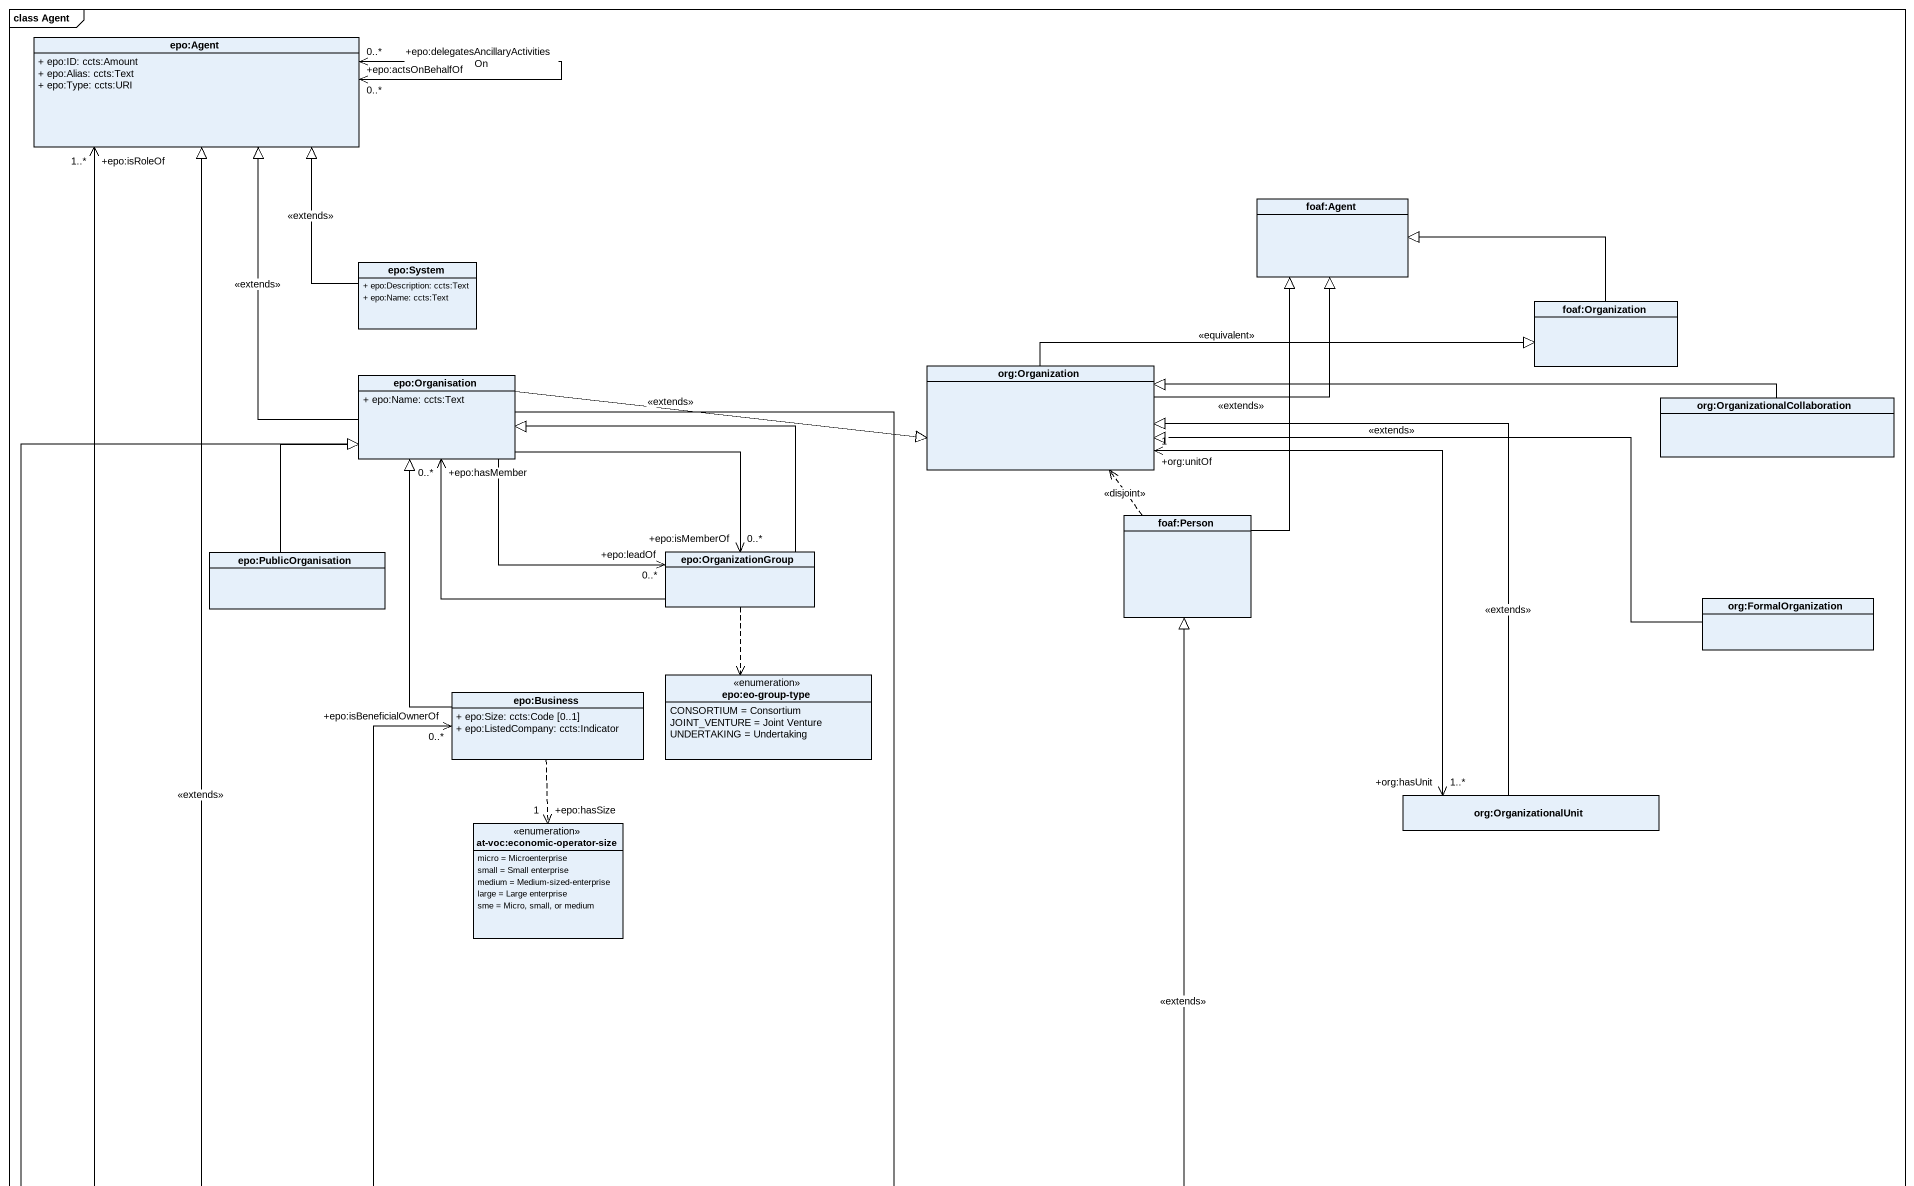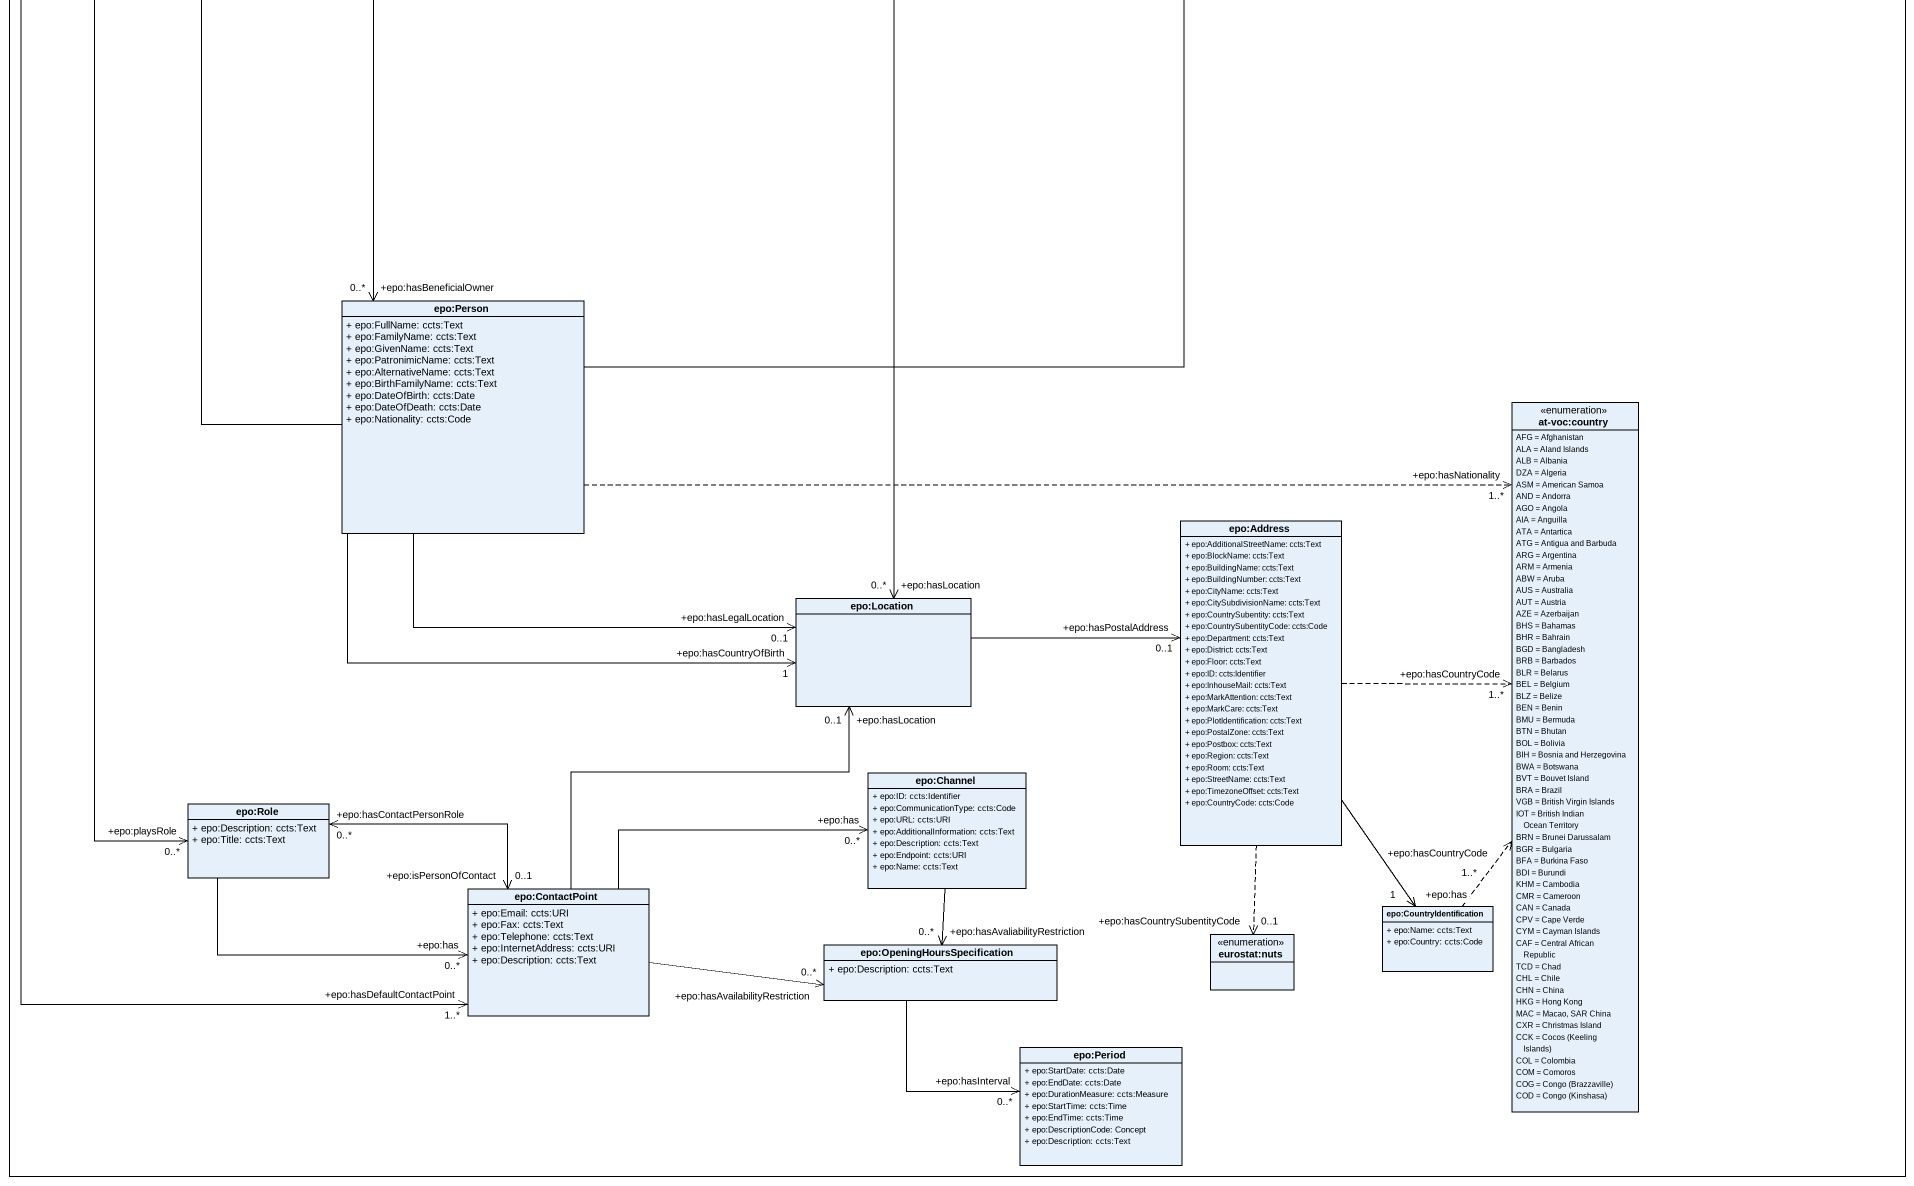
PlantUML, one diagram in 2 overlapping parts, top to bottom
@startuml
mainframe class Agent
hide circle
hide empty members
skinparam classAttributeIconSize 0
class "epo:Agent" as epo_Agent {
  + epo:ID: ccts:Amount
  + epo:Alias: ccts:Text
  + epo:Type: ccts:URI
}
class "foaf:Agent" as foaf_Agent
class "epo:System" as epo_System {
  + epo:Description: ccts:Text
  + epo:Name: ccts:Text
}
class "foaf:Organization" as foaf_Organization
class "epo:Organisation" as epo_Organisation {
  + epo:Name: ccts:Text
}
class "org:Organization" as org_Organization
class "org:OrganizationalCollaboration" as org_OrganizationalCollaborat
class "foaf:Person" as foaf_Person
class "epo:PublicOrganisation" as epo_PublicOrganisation
class "epo:OrganizationGroup" as epo_OrganizationGroup
class "org:FormalOrganization" as org_FormalOrganization
class "epo:Business" as epo_Business {
  + epo:Size: ccts:Code [0..1]
  + epo:ListedCompany: ccts:Indicator
}
enum "epo:eo-group-type" as epo_eo_group_type {
  CONSORTIUM = Consortium
  JOINT_VENTURE = Joint Venture
  UNDERTAKING = Undertaking
}
enum "at-voc:economic-operator-size" as at_voc_economic_operator {
  micro = Microenterprise
  small = Small enterprise
  medium = Medium-sized-enterprise
  large = Large enterprise
  sme = Micro, small, or medium
}
class "org:OrganizationalUnit" as org_OrganizationalUnit
class "epo:Person" as epo_Person {
  + epo:FullName: ccts:Text
  + epo:FamilyName: ccts:Text
  + epo:GivenName: ccts:Text
  + epo:PatronimicName: ccts:Text
  + epo:AlternativeName: ccts:Text
  + epo:BirthFamilyName: ccts:Text
  + epo:DateOfBirth: ccts:Date
  + epo:DateOfDeath: ccts:Date
  + epo:Nationality: ccts:Code
}
enum "at-voc:country" as at_voc_country {
  AFG = Afghanistan
  ALA = Aland Islands
  ALB = Albania
  DZA = Algeria
  ASM = American Samoa
  AND = Andorra
  AGO = Angola
  AIA = Anguilla
  ATA = Antartica
  ATG = Antigua and Barbuda
  ARG = Argentina
  ARM = Armenia
  ABW = Aruba
  AUS = Australia
  AUT = Austria
  AZE = Azerbaijan
  BHS = Bahamas
  BHR = Bahrain
  BGD = Bangladesh
  BRB = Barbados
  BLR = Belarus
  BEL = Belgium
  BLZ = Belize
  BEN = Benin
  BMU = Bermuda
  BTN = Bhutan
  BOL = Bolivia
  BIH = Bosnia and Herzegovina
  BWA = Botswana
  BVT = Bouvet Island
  BRA = Brazil
  VGB = British Virgin Islands
  IOT = British Indian Ocean Territory
  BRN = Brunei Darussalam
  BGR = Bulgaria
  BFA = Burkina Faso
  BDI = Burundi
  KHM = Cambodia
  CMR = Cameroon
  CAN = Canada
  CPV = Cape Verde
  CYM = Cayman Islands
  CAF = Central African Republic
  TCD = Chad
  CHL = Chile
  CHN = China
  HKG = Hong Kong
  MAC = Macao, SAR China
  CXR = Christmas Island
  {field} CCK = Cocos (Keeling Islands)
  COL = Colombia
  COM = Comoros
  {field} COG = Congo (Brazzaville)
  {field} COD = Congo (Kinshasa)
}
class "epo:Address" as epo_Address {
  + epo:AdditionalStreetName: ccts:Text
  + epo:BlockName: ccts:Text
  + epo:BuildingName: ccts:Text
  + epo:BuildingNumber: ccts:Text
  + epo:CityName: ccts:Text
  + epo:CitySubdivisionName: ccts:Text
  + epo:CountrySubentity: ccts:Text
  + epo:CountrySubentityCode: ccts:Code
  + epo:Department: ccts:Text
  + epo:District: ccts:Text
  + epo:Floor: ccts:Text
  + epo:ID: ccts:Identifier
  + epo:InhouseMail: ccts:Text
  + epo:MarkAttention: ccts:Text
  + epo:MarkCare: ccts:Text
  + epo:PlotIdentification: ccts:Text
  + epo:PostalZone: ccts:Text
  + epo:Postbox: ccts:Text
  + epo:Region: ccts:Text
  + epo:Room: ccts:Text
  + epo:StreetName: ccts:Text
  + epo:TimezoneOffset: ccts:Text
  + epo:CountryCode: ccts:Code
}
class "epo:Location" as epo_Location
class "epo:Channel" as epo_Channel {
  + epo:ID: ccts:Identifier
  + epo:CommunicationType: ccts:Code
  + epo:URL: ccts:URI
  + epo:AdditionalInformation: ccts:Text
  + epo:Description: ccts:Text
  + epo:Endpoint: ccts:URI
  + epo:Name: ccts:Text
}
class "epo:Role" as epo_Role {
  + epo:Description: ccts:Text
  + epo:Title: ccts:Text
}
class "epo:ContactPoint" as epo_ContactPoint {
  + epo:Email: ccts:URI
  + epo:Fax: ccts:Text
  + epo:Telephone: ccts:Text
  + epo:InternetAddress: ccts:URI
  + epo:Description: ccts:Text
}
enum "eurostat:nuts" as eurostat_nuts
class "epo:CountryIdentification" as epo_CountryIdentification {
  + epo:Name: ccts:Text
  + epo:Country: ccts:Code
}
class "epo:OpeningHoursSpecification" as epo_OpeningHoursSpecificatio {
  + epo:Description: ccts:Text
}
class "epo:Period" as epo_Period {
  + epo:StartDate: ccts:Date
  + epo:EndDate: ccts:Date
  + epo:DurationMeasure: ccts:Measure
  + epo:StartTime: ccts:Time
  + epo:EndTime: ccts:Time
  + epo:DescriptionCode: Concept
  + epo:Description: ccts:Text
}
epo_Agent "+epo:actsOnBehalfOf\n0..*" <--> "+epo:delegatesAncillaryActivitiesOn\n0..*" epo_Agent
epo_Agent "+epo:isRoleOf\n1..*" <--> "+epo:playsRole\n0..*" epo_Role
epo_System -up-|> epo_Agent : <<extends>>
foaf_Organization -left-|> foaf_Agent
epo_Organisation -up-|> epo_Agent : <<extends>>
epo_Organisation -right-|> org_Organization : <<extends>>
epo_Organisation -right-> "+epo:isMemberOf\n0..*" epo_OrganizationGroup
epo_Organisation -right-> "+epo:leadOf\n0..*" epo_OrganizationGroup
epo_Organisation --> "+epo:hasLocation\n0..*" epo_Location
epo_Organisation --> "+epo:hasDefaultContactPoint\n1..*" epo_ContactPoint
org_Organization -up-|> foaf_Agent : <<extends>>
org_Organization -right-|> foaf_Organization : <<equivalent>>
org_OrganizationalCollaborat -left-|> org_Organization
foaf_Person -up-|> foaf_Agent
foaf_Person .up.> org_Organization : <<disjoint>>
epo_PublicOrganisation -up-|> epo_Organisation
epo_OrganizationGroup -left-|> epo_Organisation
epo_OrganizationGroup -left-> "+epo:hasMember\n0..*" epo_Organisation
epo_OrganizationGroup ..> epo_eo_group_type
org_FormalOrganization -left-|> org_Organization : <<extends>>
epo_Business -up-|> epo_Organisation
epo_Business ..> "+epo:hasSize\n1" at_voc_economic_operator
epo_Business "+epo:isBeneficialOwnerOf\n0..*" <--> "+epo:hasBeneficialOwner\n0..*" epo_Person
org_OrganizationalUnit -up-|> org_Organization : <<extends>>
org_OrganizationalUnit "+org:hasUnit\n1..*" <-up-> "+org:unitOf\n1" org_Organization
epo_Person -up-|> epo_Agent : <<extends>>
epo_Person -up-|> foaf_Person : <<extends>>
epo_Person .right.> "+epo:hasNationality\n1..*" at_voc_country
epo_Person -right-> "+epo:hasCountryOfBirth\n1" epo_Location
epo_Person -right-> "+epo:hasLegalLocation\n0..1" epo_Location
epo_Address .right.> "+epo:hasCountryCode\n1..*" at_voc_country
epo_Address ..> "+epo:hasCountrySubentityCode\n0..1" eurostat_nuts
epo_Address --> "+epo:has\n1" epo_CountryIdentification
epo_Location -right-> "+epo:hasPostalAddress\n0..1" epo_Address
epo_Channel --> "+epo:hasAvaliabilityRestriction\n0..*" epo_OpeningHoursSpecificatio
epo_Role -right-> "+epo:has\n0..*" epo_ContactPoint
epo_ContactPoint -up-> "+epo:hasLocation\n0..1" epo_Location
epo_ContactPoint -right-> "+epo:has\n0..*" epo_Channel
epo_ContactPoint "+epo:isPersonOfContact\n0..1" <-left-> "+epo:hasContactPersonRole\n0..*" epo_Role
epo_ContactPoint -right-> "+epo:hasAvailabilityRestriction\n0..*" epo_OpeningHoursSpecificatio
epo_CountryIdentification .up.> "+epo:hasCountryCode\n1..*" at_voc_country
epo_OpeningHoursSpecificatio --> "+epo:hasInterval\n0..*" epo_Period
@enduml
